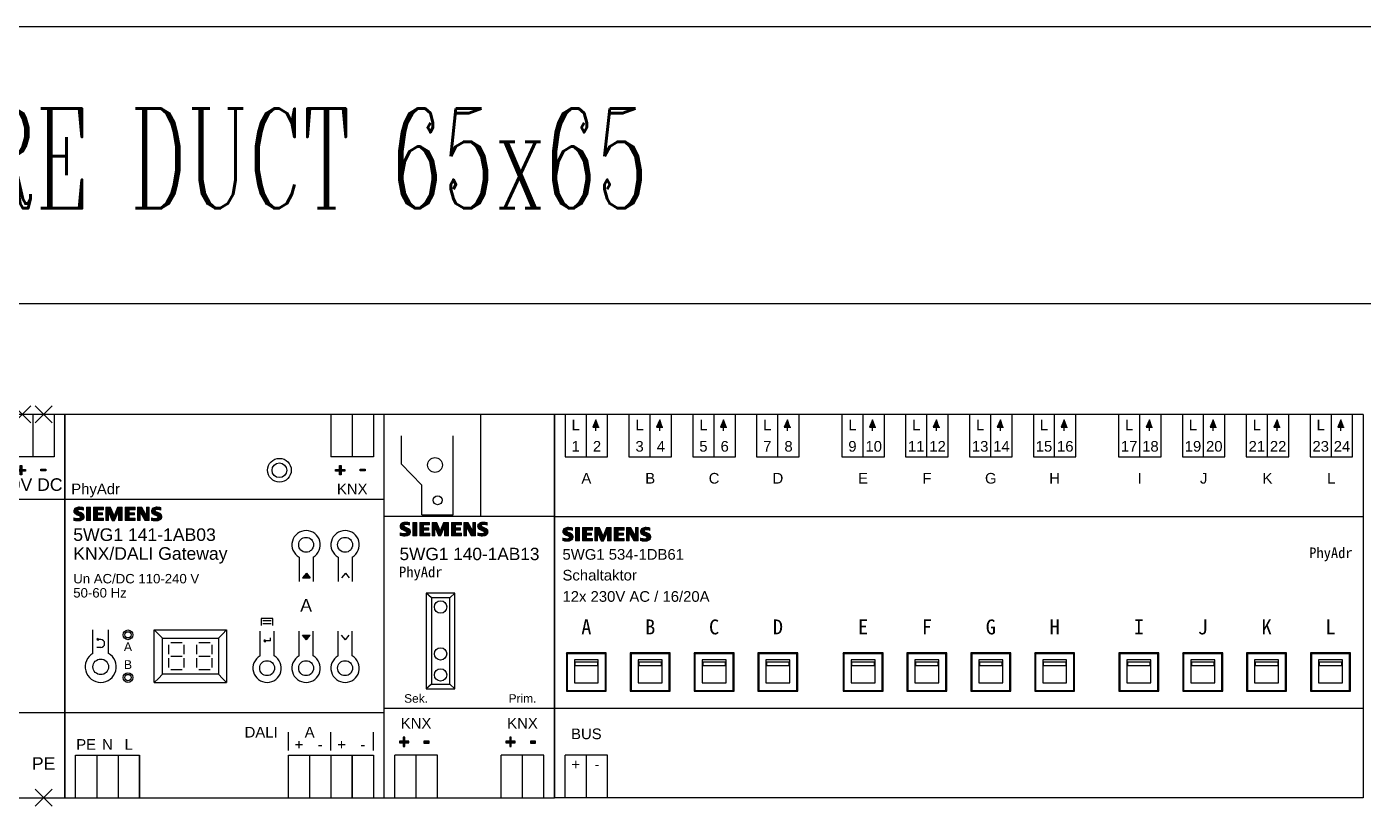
# Model space of a CAD drawing. Header units: millimetres. Extents: x 21506 to 58194, y 6783 to 13041.
# Drawn here: x 23914.8 to 24228.8, y 7728.5 to 7911.5 of the extents above; entities that cross this region are included whole.
import ezdxf
from ezdxf.enums import TextEntityAlignment as Align

# ---------------------------------------------------------------- set-up
doc = ezdxf.new("R2010")
doc.units = ezdxf.units.MM
doc.layers.add('90000_FRAME', color=7, linetype='Continuous')
doc.layers.add('TEXT', color=11, linetype='Continuous')
doc.layers.add('Rahmen', color=7, linetype='Continuous', plot=False)
doc.styles.add('ARIAL', font='arial.ttf')
doc.styles.add('ARIALB', font='arialbd.ttf')
doc.styles.add('CHINA', font='ROMANC.SHX', dxfattribs={"width": 0.8, "bigfont": 'stsl.shx'})
doc.styles.add('SANSSERIF', font='')
doc.styles.get("Standard").update_dxf_attribs({"font": ''})
doc.styles.get('SANSSERIF').set_extended_font_data('SansSerif')
doc.styles.get('Standard').set_extended_font_data('MingLiU')

# ---------------------------------------------------------------- blocks, each defined once
blk = doc.blocks.new('A$C45AF2F0C')
for points in [[(3.6, 79.08), (4.5, 79.08), (4.5, 79.96), (4.87, 79.96), (4.87, 79.08), (5.76, 79.08), (5.76, 78.7), (4.87, 78.7), (4.87, 77.82), (4.5, 77.82), (4.5, 78.7), (3.6, 78.7)], [(9.34, 78.75), (9.34, 79.16), (10.56, 79.16), (10.56, 78.75)], [(63.6, 79.08), (64.5, 79.08), (64.5, 79.96), (64.87, 79.96), (64.87, 79.08), (65.76, 79.08), (65.76, 78.7), (64.87, 78.7), (64.87, 77.82), (64.5, 77.82), (64.5, 78.7), (63.6, 78.7)], [(69.34, 78.75), (69.34, 79.16), (70.56, 79.16), (70.56, 78.75)]]:
    blk.add_hatch(color=250).paths.add_polyline_path(points)
at = {"color": 7}
for p, q in [((75, 92), (0, 92)), ((0, 92), (0, 2)), ((75, 2), (75, 92)), ((75, 72), (0, 72)), ((0, 22), (75, 22)), ((0, 2), (75, 2))]:
    blk.add_line(p, q, dxfattribs=at)
at = {"color": 0}
for p, q in [((2.5, 92), (2.5, 82)), ((2.5, 92), (2.5, 82)), ((2.5, 92), (2.5, 82)), ((62.5, 92), (62.5, 82)), ((62.5, 92), (62.5, 82)), ((62.5, 92), (62.5, 82)), ((12.5, 82), (2.5, 82)), ((72.5, 82), (62.5, 82))]:
    blk.add_line(p, q, dxfattribs=at)
at = {"linetype": 'Continuous'}
for p, q in [((7, 90), (3, 94)), ((7, 94), (3, 90)), ((12, 90), (8, 94)), ((12, 94), (8, 90)), ((67, 90), (63, 94)), ((67, 94), (63, 90)), ((72, 90), (68, 94)), ((72, 94), (68, 90)), ((57, 0), (53, 4)), ((57, 4), (53, 0)), ((62, 0), (58, 4)), ((62, 4), (58, 0)), ((72, 0), (68, 4)), ((72, 4), (68, 0))]:
    blk.add_line(p, q, dxfattribs=at)
at = {"color": 0, "linetype": 'Continuous'}
for p, q in [((7.5, 92), (7.5, 82)), ((12.5, 92), (12.5, 82)), ((67.5, 92), (67.5, 82)), ((72.5, 92), (72.5, 82))]:
    blk.add_line(p, q, dxfattribs=at)
at = {"color": 7}
for points in [[(3.6, 79.08), (4.5, 79.08), (4.5, 79.96), (4.87, 79.96), (4.87, 79.08), (5.76, 79.08), (5.76, 78.7), (4.87, 78.7), (4.87, 77.82), (4.5, 77.82), (4.5, 78.7), (3.6, 78.7), (3.6, 79.08)], [(63.6, 79.08), (64.5, 79.08), (64.5, 79.96), (64.87, 79.96), (64.87, 79.08), (65.76, 79.08), (65.76, 78.7), (64.87, 78.7), (64.87, 77.82), (64.5, 77.82), (64.5, 78.7), (63.6, 78.7), (63.6, 79.08)], [(69.34, 78.75), (69.34, 79.16), (70.56, 79.16), (70.56, 78.75), (69.34, 78.75)]]:
    blk.add_lwpolyline(points, dxfattribs=at)
blk.add_lwpolyline([(9.34, 78.75), (9.34, 79.16), (10.56, 79.16), (10.56, 78.75)], close=True, dxfattribs=at)
at = {"linetype": 'Continuous'}
for points in [[(6.66, 26.88), (6.73, 27.13), (7.85, 27.13), (7.98, 27.62), (6.38, 27.62, 0.339353), (6.26, 27.53), (6.04, 26.72, 0.287252), (6.06, 26.67), (6.1, 26.64), (6.02, 26.59, 0.197485), (6, 26.56), (5.8, 25.81, 0.493258), (5.92, 25.65), (7.46, 25.65), (7.59, 26.14), (6.46, 26.14), (6.53, 26.39), (7.65, 26.39), (7.79, 26.88)], [(10.36, 26.64), (10.43, 26.68, 0.197485), (10.46, 26.71), (10.67, 27.5, 0.493258), (10.57, 27.62), (9, 27.62), (8.87, 27.13), (9.99, 27.13), (9.93, 26.88), (8.8, 26.88), (8.67, 26.39), (9.79, 26.39), (9.73, 26.14), (8.6, 26.14), (8.47, 25.65), (10.09, 25.65, 0.339353), (10.19, 25.72), (10.41, 26.55, 0.287252), (10.4, 26.6)]]:
    blk.add_lwpolyline(points, format="xyb", close=True, dxfattribs=at)
blk.add_lwpolyline([(7.7, 25.65), (8.23, 27.62), (8.76, 27.62), (8.23, 25.65), (7.7, 25.65)], dxfattribs=at)
blk.add_arc((16.69, 20.78), 7.57, 63.7783, 115.2878)
at = {"color": 7}
for s, height, style, p in [('KNX', 2.954, 'ARIAL', (3.78, 74.04)), ('29V DC', 2.954, 'ARIAL', (60, 74.04)), ('SIEMENS', 2.954, 'ARIALB', (3, 66.72)), ('5WG1 125-1AB22', 2.954, 'ARIAL', (3, 62.29)), ('Spannungsversorgung', 2.954, 'ARIAL', (3, 57.86)), ('AC 120...230V ', 2.2155, 'ARIAL', (5, 53.65)), ('DC 220V', 2.216, 'ARIAL', (5, 50.32)), ('Imax 640mA', 2.216, 'ARIAL', (5, 47))]:
    blk.add_text(s, height=height, dxfattribs=dict(at, style=style)).set_placement(p)
at = {"style": 'SANSSERIF', "width": 1.2}
blk.add_text('KNX   ', height=1.916, dxfattribs=at).set_placement((13.24, 26.67), align=Align.MIDDLE_LEFT)
at = {"color": 7, "style": 'ARIAL'}
for s, height, p in [('N', 2.95, (55, 8.56)), ('L', 2.95, (60, 8.56)), ('PE', 2.954, (70, 8.56))]:
    blk.add_text(s, height=height, dxfattribs=at).set_placement(p, align=Align.CENTER)
blk = doc.blocks.new('Siemens-Logo')
h = blk.add_hatch(color=113)
h.dxf.hatch_style = 1
h.paths.add_polyline_path([(1.95, 1.66, 0.03624), (1.36, 1.95, -0.049474), (1.04, 2.09, -0.066567), (0.92, 2.19, -0.316832), (0.88, 2.42, -0.205242), (1.05, 2.54, -0.084425), (1.54, 2.57, -0.055427), (2.2, 2.42), (2.2, 3.04, 0.037682), (1.3, 3.15, 0.150366), (0.41, 2.94, 0.029244), (0.31, 2.87), (0.13, 2.69, 0.103665), (0, 2.42, 0.138785), (0, 1.95, 0.135749), (0.22, 1.57, 0.067252), (0.53, 1.35, 0.018513), (1, 1.13, -0.008982), (1.38, 0.96, -0.618592), (1.44, 0.57, -0.078609), (1.22, 0.5, -0.146008), (0, 0.63), (0, 0, 0.124503), (1.54, -0.09, 0.129248), (2.16, 0.24, 0.077088), (2.33, 0.47, 0.217145), (2.33, 1.24, 0.147333)])
h = blk.add_hatch(color=113)
h.dxf.hatch_style = 1
h.paths.add_polyline_path([(19.09, 2.42, -0.205242), (19.26, 2.54, -0.084425), (19.75, 2.57, -0.055427), (20.41, 2.42), (20.41, 3.04, 0.037682), (19.51, 3.15, 0.150366), (18.62, 2.94, 0.088866), (18.34, 2.7, 0.106595), (18.21, 2.42, 0.138787), (18.21, 1.95, 0.135749), (18.43, 1.57, 0.067252), (18.74, 1.35, 0.018513), (19.22, 1.13, -0.008982), (19.59, 0.96, -0.618592), (19.65, 0.57, -0.078609), (19.43, 0.5, -0.146008), (18.21, 0.63), (18.21, 0, 0.124503), (19.75, -0.09, 0.129248), (20.38, 0.24, 0.077088), (20.54, 0.47, 0.217145), (20.54, 1.24, 0.147333), (20.16, 1.66, 0.03624), (19.57, 1.95, -0.049474), (19.25, 2.09, -0.066567), (19.13, 2.19, -0.316832)])
h = blk.add_hatch(color=113)
h.dxf.hatch_style = 1
h.paths.add_polyline_path([(3.86, 3.07), (2.92, 3.07), (2.92, -0.06), (3.86, -0.06)])
h = blk.add_hatch(color=113)
h.dxf.hatch_style = 1
h.paths.add_polyline_path([(4.58, -0.06), (6.93, -0.06), (6.93, 0.53), (5.49, 0.53), (5.49, 1.27), (6.71, 1.27), (6.71, 1.79), (5.49, 1.79), (5.49, 2.49), (6.9, 2.49), (6.9, 3.07), (4.58, 3.07)])
h = blk.add_hatch(color=113)
h.dxf.hatch_style = 1
h.paths.add_polyline_path([(8.09, 1.95), (8.97, -0.09), (9.54, -0.09), (10.42, 1.98), (10.42, -0.06), (11.33, -0.06), (11.33, 3.07), (10.2, 3.07), (9.41, 1.16), (8.6, 3.07), (7.47, 3.07), (7.47, -0.06), (8.09, -0.06)])
h = blk.add_hatch(color=113)
h.dxf.hatch_style = 1
h.paths.add_polyline_path([(12.96, 2.49), (14.37, 2.49), (14.37, 3.07), (12.05, 3.07), (12.05, -0.06), (14.4, -0.06), (14.4, 0.53), (12.96, 0.53), (12.96, 1.27), (14.18, 1.27), (14.18, 1.79), (12.96, 1.79)])
h = blk.add_hatch(color=113)
h.dxf.hatch_style = 1
h.paths.add_polyline_path([(15.54, 1.95), (16.67, -0.06), (17.68, -0.06), (17.68, 3.07), (17.05, 3.07), (17.05, 1.13), (15.94, 3.07), (14.92, 3.07), (14.92, -0.06), (15.54, -0.06)])
at = {"layer": '90000_FRAME', "color": 113, "linetype": 'Continuous', "lineweight": 13}
for p, q in [((0, 0), (0, 0.63)), ((0.13, 2.69), (0.31, 2.87)), ((2.2, 2.42), (2.2, 3.04)), ((2.92, 3.07), (2.92, -0.06)), ((2.92, 3.07), (3.86, 3.07)), ((3.86, 3.07), (3.86, -0.06)), ((4.58, 3.07), (4.58, -0.06)), ((6.9, 3.07), (4.58, 3.07)), ((6.9, 2.49), (5.49, 2.49)), ((5.49, 2.49), (5.49, 1.79)), ((6.71, 1.79), (5.49, 1.79)), ((6.71, 1.27), (5.49, 1.27)), ((5.49, 1.27), (5.49, 0.53)), ((6.93, 0.53), (5.49, 0.53)), ((6.71, 1.79), (6.71, 1.27)), ((6.9, 3.07), (6.9, 2.49)), ((6.93, 0.53), (6.93, -0.06)), ((7.47, -0.06), (7.47, 3.07)), ((8.6, 3.07), (7.47, 3.07)), ((8.97, -0.09), (8.09, 1.95)), ((8.09, -0.06), (8.09, 1.95)), ((8.6, 3.07), (9.41, 1.16)), ((10.2, 3.07), (9.41, 1.16)), ((10.42, 1.98), (9.54, -0.09)), ((11.33, 3.07), (10.2, 3.07)), ((10.42, 1.98), (10.42, -0.06)), ((11.33, 3.07), (11.33, -0.06)), ((12.05, 3.07), (12.05, -0.06)), ((14.37, 3.07), (12.05, 3.07)), ((14.37, 2.49), (12.96, 2.49)), ((12.96, 2.49), (12.96, 1.79)), ((14.18, 1.79), (12.96, 1.79)), ((14.18, 1.27), (12.96, 1.27)), ((12.96, 1.27), (12.96, 0.53)), ((14.4, 0.53), (12.96, 0.53)), ((14.18, 1.79), (14.18, 1.27)), ((14.37, 3.07), (14.37, 2.49)), ((14.4, 0.53), (14.4, -0.06)), ((14.92, -0.06), (14.92, 3.07)), ((15.94, 3.07), (14.92, 3.07)), ((16.67, -0.06), (15.54, 1.95)), ((15.54, -0.06), (15.54, 1.95)), ((15.94, 3.07), (17.05, 1.13)), ((17.68, 3.07), (17.05, 3.07)), ((17.05, 3.07), (17.05, 1.13)), ((17.68, 3.07), (17.68, -0.06)), ((18.21, 0), (18.21, 0.63)), ((20.41, 2.42), (20.41, 3.04)), ((2.92, -0.06), (3.86, -0.06)), ((4.58, -0.06), (6.93, -0.06)), ((7.47, -0.06), (8.09, -0.06)), ((8.97, -0.09), (9.54, -0.09)), ((11.33, -0.06), (10.42, -0.06)), ((12.05, -0.06), (14.4, -0.06)), ((14.92, -0.06), (15.54, -0.06)), ((17.68, -0.06), (16.67, -0.06))]:
    blk.add_line(p, q, dxfattribs=at)
for centre, radius, start, end in [((1.2, 1.59), 1.56, 86.2218, 120.4273), ((1.02, -2.83), 5.98, 78.6827, 87.3148), ((19.41, 1.59), 1.56, 86.2218, 120.4273), ((19.23, -2.83), 5.98, 78.6827, 87.3148), ((0.83, 2.18), 0.864, 164.1975, 195.8025), ((0.72, 2.25), 0.739, 142.8139, 167.1523), ((0.79, 2.15), 0.817, 194.7952, 225.7177), ((0.82, 2.61), 2.15, 247.53, 280.758), ((0.94, 3), 3.14, 252.5939, 280.9817), ((0.95, 2.05), 1.04, 121.2141, 141.5255), ((1.19, 2.62), 1.43, 227.3119, 242.704), ((3.73, 7.59), 7.02, 242.862, 247.1042), ((1.06, 2.33), 0.2, 154.44, 221.8202), ((1.11, 2.28), 0.271, 102.8288, 149.226), ((1.33, 2.58), 0.572, 222.776, 239.0362), ((-3.39, -9.43), 11.44, 65.3415, 67.3998), ((1.92, 3.64), 1.78, 240.0482, 251.378), ((1.39, 1.13), 1.45, 84.04, 103.3428), ((1.13, 1.23), 0.734, 277.71, 295.6885), ((-0.33, -2.25), 4.53, 59.902, 68.2036), ((1.31, 0.75), 0.225, 305.5032, 72.4653), ((1.16, -0.47), 3.06, 70.2626, 82.9524), ((1.24, 1.27), 1.39, 282.4058, 311.8644), ((1.44, 0.81), 0.993, 25.9563, 59.4835), ((1.49, 0.89), 0.946, 315.8905, 333.5229), ((1.49, 0.86), 0.928, 335.3868, 24.3915), ((19.04, 2.18), 0.864, 164.1975, 195.8025), ((18.93, 2.25), 0.739, 142.8139, 167.1523), ((19, 2.15), 0.817, 194.7952, 225.7177), ((19.03, 2.61), 2.15, 247.53, 280.758), ((19.15, 3), 3.14, 252.5939, 280.9817), ((19.16, 2.05), 1.04, 121.2141, 141.5255), ((19.4, 2.62), 1.43, 227.3119, 242.704), ((21.94, 7.59), 7.02, 242.862, 247.1042), ((19.27, 2.33), 0.2, 154.44, 221.8202), ((19.32, 2.28), 0.271, 102.8288, 149.226), ((19.54, 2.58), 0.572, 222.776, 239.0362), ((14.82, -9.43), 11.44, 65.3415, 67.3998), ((20.14, 3.64), 1.78, 240.0482, 251.378), ((19.6, 1.13), 1.45, 84.04, 103.3428), ((19.34, 1.23), 0.734, 277.71, 295.6885), ((17.89, -2.25), 4.53, 59.902, 68.2036), ((19.52, 0.75), 0.225, 305.5032, 72.4653), ((19.37, -0.47), 3.06, 70.2626, 82.9524), ((19.45, 1.27), 1.39, 282.4058, 311.8644), ((19.65, 0.81), 0.993, 25.9563, 59.4835), ((19.7, 0.89), 0.946, 315.8905, 333.5229), ((19.7, 0.86), 0.928, 335.3868, 24.3915)]:
    blk.add_arc(centre, radius, start, end, dxfattribs=at)
blk = doc.blocks.new('A$C631E128A')
for points in [[(63.6, 77.08), (64.5, 77.08), (64.5, 77.96), (64.87, 77.96), (64.87, 77.08), (65.76, 77.08), (65.76, 76.7), (64.87, 76.7), (64.87, 75.82), (64.5, 75.82), (64.5, 76.7), (63.6, 76.7)], [(69.34, 76.75), (69.34, 77.16), (70.56, 77.16), (70.56, 76.75)]]:
    blk.add_hatch(color=250).paths.add_polyline_path(points)
h = blk.add_hatch(color=256)
h.dxf.hatch_style = 1
h.paths.add_polyline_path([(55.84, 51.63), (57.62, 51.63), (56.73, 52.73)])
h = blk.add_hatch(color=256)
h.dxf.hatch_style = 1
h.paths.add_polyline_path([(55.84, 38.17), (57.62, 38.17), (56.73, 37.07)])
h = blk.add_hatch(color=256)
h.dxf.hatch_style = 1
h.paths.add_polyline_path([(7.49, 37.13), (7.8, 36.88), (7.8, 37.13), (7.8, 37.38)])
h = blk.add_hatch(color=256)
h.dxf.hatch_style = 1
h.paths.add_polyline_path([(46.73, 36.82), (47.04, 36.56), (47.04, 36.82), (47.04, 37.07)])
at = {"color": 7}
for p, q in [((75, 90), (0, 90)), ((0, 90), (0, 0)), ((75, 0.02), (75, 90.02)), ((75, 70), (0, 70)), ((0, 20), (75, 20)), ((0, 0), (75, 0))]:
    blk.add_line(p, q, dxfattribs=at)
at = {"color": 0}
for p, q in [((62.5, 90.02), (62.5, 80.02)), ((72.5, 80), (62.5, 80))]:
    blk.add_line(p, q, dxfattribs=at)
at = {"color": 0, "linetype": 'Continuous'}
for p, q in [((67.5, 90.02), (67.5, 80.02)), ((72.5, 90.02), (72.5, 80.02))]:
    blk.add_line(p, q, dxfattribs=at)
for p, q in [((55, 56.49), (55, 50.74)), ((58.34, 56.49), (58.34, 50.74)), ((64.16, 56.49), (64.16, 50.74)), ((67.5, 56.49), (67.5, 50.74)), ((56.73, 52.73), (55.84, 51.63)), ((55.84, 51.63), (57.62, 51.63)), ((56.73, 52.73), (57.62, 51.63)), ((65.89, 52.73), (65, 51.63)), ((65.89, 52.73), (66.78, 51.63)), ((48.84, 42.04), (46.11, 42.04)), ((46.11, 42.04), (46.11, 40.41)), ((46.5, 41.57), (48.45, 41.57)), ((46.5, 40.93), (48.45, 40.93)), ((48.84, 40.41), (48.84, 42.04)), ((6.6, 33.9), (6.6, 39.38)), ((10.25, 33.9), (10.25, 39.38)), ((21, 27.08), (21, 39.38)), ((21, 39.38), (38, 39.38)), ((21, 39.38), (21.96, 38.43)), ((21.96, 38.43), (22.91, 37.47)), ((36.09, 37.47), (37.05, 38.43)), ((38, 39.38), (37.05, 38.43)), ((38, 39.38), (38, 27.08)), ((45.84, 33.32), (45.84, 39.07)), ((49.18, 33.32), (49.18, 39.07)), ((55, 33.32), (55, 39.07)), ((56.73, 37.07), (55.84, 38.17)), ((55.84, 38.17), (57.62, 38.17)), ((56.73, 37.07), (57.62, 38.17)), ((58.34, 33.32), (58.34, 39.07)), ((64.16, 33.32), (64.16, 39.07)), ((65.89, 37.07), (65, 38.17)), ((65.89, 37.07), (66.78, 38.17)), ((67.5, 33.32), (67.5, 39.07)), ((7.8, 37.38), (7.49, 37.13)), ((7.8, 36.88), (7.49, 37.13)), ((8.43, 35.3), (7.49, 35.3)), ((7.8, 37.13), (7.8, 37.38)), ((8.43, 37.13), (7.8, 37.13)), ((7.8, 37.13), (7.8, 36.88)), ((24.41, 33.68), (24.41, 35.92)), ((26.21, 36.37), (24.86, 36.37)), ((27.55, 36.37), (26.21, 36.37)), ((28, 33.68), (28, 35.92)), ((31.01, 33.68), (31.01, 35.92)), ((32.8, 36.37), (31.45, 36.37)), ((34.14, 36.37), (32.8, 36.37)), ((34.59, 33.68), (34.59, 35.92)), ((47.04, 37.07), (46.73, 36.82)), ((47.04, 36.56), (46.73, 36.82)), ((47.04, 36.82), (47.04, 37.07)), ((48.32, 36.82), (47.04, 36.82)), ((47.04, 36.82), (47.04, 36.56)), ((48.32, 36.82), (48.32, 37.5)), ((24.41, 30.54), (24.41, 32.78)), ((24.86, 33.23), (26.21, 33.23)), ((26.21, 33.23), (27.55, 33.23)), ((28, 30.54), (28, 32.78)), ((31.01, 30.54), (31.01, 32.78)), ((31.45, 33.23), (32.8, 33.23)), ((32.8, 33.23), (34.14, 33.23)), ((34.59, 30.54), (34.59, 32.78)), ((21.96, 28.03), (22.91, 28.99)), ((24.86, 30.09), (26.21, 30.09)), ((26.21, 30.09), (27.55, 30.09)), ((31.45, 30.09), (32.8, 30.09)), ((32.8, 30.09), (34.14, 30.09)), ((36.09, 28.99), (37.05, 28.03)), ((21, 27.08), (21.96, 28.03)), ((21, 27.08), (38, 27.08)), ((38, 27.08), (37.05, 28.03)), ((52.5, 11.09), (52.5, 15.39)), ((62.5, 11.09), (62.5, 15.39)), ((72.5, 11.09), (72.5, 15.39)), ((2.5, 0), (2.5, 10)), ((2.5, 10), (17.5, 10)), ((7.5, 10), (7.5, 0)), ((12.5, 10), (12.5, 0)), ((17.5, 10), (17.5, 0)), ((17.5, 0), (17.5, 10)), ((17.5, 10), (17.5, 0)), ((52.5, 0), (52.5, 10)), ((52.5, 10), (67.5, 10)), ((57.5, 10), (57.5, 0)), ((62.5, 10), (62.5, 0)), ((67.5, 10), (67.5, 0)), ((67.5, 0), (67.5, 10)), ((67.5, 10), (67.5, 0)), ((67.5, 10), (72.5, 10)), ((72.5, 10), (72.5, 0))]:
    blk.add_line(p, q)
at = {"color": 7}
blk.add_lwpolyline([(63.6, 77.08), (64.5, 77.08), (64.5, 77.96), (64.87, 77.96), (64.87, 77.08), (65.76, 77.08), (65.76, 76.7), (64.87, 76.7), (64.87, 75.82), (64.5, 75.82), (64.5, 76.7), (63.6, 76.7), (63.6, 77.08)], dxfattribs=at)
blk.add_lwpolyline([(69.34, 76.75), (69.34, 77.16), (70.56, 77.16), (70.56, 76.75)], close=True, dxfattribs=at)
blk.add_lwpolyline([(22.91, 37.47), (36.09, 37.47), (36.09, 28.99), (22.91, 28.99)], close=True)
at = {"color": 7, "linetype": 'Continuous'}
for radius in [2.78, 1.73]:
    blk.add_circle((50.4, 76.89), radius, dxfattribs=at)
for centre, radius in [((56.67, 59.38), 1.75), ((65.83, 59.38), 1.75), ((14.82, 38.24), 1.14), ((14.82, 38.24), 0.738), ((8.43, 30.73), 1.83), ((47.51, 30.42), 1.75), ((56.67, 30.42), 1.75), ((65.83, 30.42), 1.75), ((14.82, 28.22), 1.14), ((14.82, 28.22), 0.738)]:
    blk.add_circle(centre, radius)
for centre, radius, start, end in [((56.67, 59.38), 3.34, 300, 240), ((65.83, 59.38), 3.34, 300, 240), ((8.43, 36.21), 0.913, 270, 90), ((8.43, 30.73), 3.65, 120, 60), ((47.51, 30.42), 3.34, 120, 60), ((56.67, 30.42), 3.34, 120, 60), ((65.83, 30.42), 3.34, 120, 60)]:
    blk.add_arc(centre, radius, start, end)
blk.add_blockref('Siemens-Logo', (2.14, 65.11))
at = {"color": 7, "style": 'ARIAL'}
for s, p in [('KNX', (67.5, 72.5)), ('DALI', (46.1, 15.39)), ('A', (57.5, 15.39)), ('PE', (5, 12.5)), ('N', (10, 12.5)), ('L', (15, 12.5)), ('+', (55, 12.5)), ('+', (65, 12.5)), ('-', (60, 12.5)), ('-', (70, 12.5))]:
    blk.add_text(s, height=2.5, dxfattribs=at).set_placement(p, align=Align.MIDDLE_CENTER)
for s, height, p in [('5WG1 141-1AB03', 2.954, (1.97, 60.29)), ('KNX/DALI Gateway', 2.954, (1.97, 55.86)), ('Un AC/DC 110-240 V ', 2.2155, (1.97, 50.32)), ('50-60 Hz', 2.216, (1.97, 47))]:
    blk.add_text(s, height=height, dxfattribs=at).set_placement(p)
for s, height, p in [('A', 2.95, (56.67, 43.72)), ('A', 2.07, (14.82, 34.42)), ('B', 2.07, (14.82, 30.22))]:
    blk.add_text(s, height=height, dxfattribs=at).set_placement(p, align=Align.CENTER)
at = {"style": 'ARIAL'}
blk.add_attdef('PHYADR', text='', height=2.5, dxfattribs=at).set_placement((1.5, 72.5), align=Align.MIDDLE_LEFT)
blk = doc.blocks.new('A$C43C832BF')
h = blk.add_hatch(color=256)
h.dxf.hatch_style = 1
h.paths.add_polyline_path([(9.75, 88.75), (9, 87), (10.5, 87)])
h = blk.add_hatch(color=256)
h.dxf.hatch_style = 1
h.paths.add_polyline_path([(24.75, 88.75), (24, 87), (25.5, 87)])
h = blk.add_hatch(color=256)
h.dxf.hatch_style = 1
h.paths.add_polyline_path([(39.75, 88.75), (39, 87), (40.5, 87)])
h = blk.add_hatch(color=256)
h.dxf.hatch_style = 1
h.paths.add_polyline_path([(54.75, 88.75), (54, 87), (55.5, 87)])
h = blk.add_hatch(color=256)
h.dxf.hatch_style = 1
h.paths.add_polyline_path([(74.75, 88.75), (74, 87), (75.5, 87)])
h = blk.add_hatch(color=256)
h.dxf.hatch_style = 1
h.paths.add_polyline_path([(89.75, 88.75), (89, 87), (90.5, 87)])
h = blk.add_hatch(color=256)
h.dxf.hatch_style = 1
h.paths.add_polyline_path([(104.75, 88.75), (104, 87), (105.5, 87)])
h = blk.add_hatch(color=256)
h.dxf.hatch_style = 1
h.paths.add_polyline_path([(119.75, 88.75), (119, 87), (120.5, 87)])
h = blk.add_hatch(color=256)
h.dxf.hatch_style = 1
h.paths.add_polyline_path([(139.75, 88.75), (139, 87), (140.5, 87)])
h = blk.add_hatch(color=256)
h.dxf.hatch_style = 1
h.paths.add_polyline_path([(154.75, 88.75), (154, 87), (155.5, 87)])
h = blk.add_hatch(color=256)
h.dxf.hatch_style = 1
h.paths.add_polyline_path([(169.75, 88.75), (169, 87), (170.5, 87)])
h = blk.add_hatch(color=256)
h.dxf.hatch_style = 1
h.paths.add_polyline_path([(184.75, 88.75), (184, 87), (185.5, 87)])
for p, q in [((190, 90), (0, 90)), ((0, 0), (0, 90)), ((2.5, 90), (2.5, 80)), ((7.5, 80), (7.5, 90)), ((9.75, 88.75), (9, 87)), ((10.25, 87.25), (9.75, 88.75)), ((12.5, 80), (12.5, 90)), ((17.5, 90), (17.5, 80)), ((22.5, 80), (22.5, 90)), ((24.75, 88.75), (24, 87)), ((25.25, 87.25), (24.75, 88.75)), ((27.5, 80), (27.5, 90)), ((32.5, 90), (32.5, 80)), ((37.5, 80), (37.5, 90)), ((39.75, 88.75), (39, 87)), ((40.25, 87.25), (39.75, 88.75)), ((42.5, 80), (42.5, 90)), ((47.5, 90), (47.5, 80)), ((52.5, 80), (52.5, 90)), ((54.75, 88.75), (54, 87)), ((55.25, 87.25), (54.75, 88.75)), ((57.5, 80), (57.5, 90)), ((67.5, 90), (67.5, 80)), ((72.5, 80), (72.5, 90)), ((74.75, 88.75), (74, 87)), ((75.25, 87.25), (74.75, 88.75)), ((77.5, 80), (77.5, 90)), ((82.5, 90), (82.5, 80)), ((87.5, 80), (87.5, 90)), ((89.75, 88.75), (89, 87)), ((90.25, 87.25), (89.75, 88.75)), ((92.5, 80), (92.5, 90)), ((97.5, 90), (97.5, 80)), ((102.5, 80), (102.5, 90)), ((104.75, 88.75), (104, 87)), ((105.25, 87.25), (104.75, 88.75)), ((107.5, 80), (107.5, 90)), ((112.5, 90), (112.5, 80)), ((117.5, 80), (117.5, 90)), ((119.75, 88.75), (119, 87)), ((120.25, 87.25), (119.75, 88.75)), ((122.5, 80), (122.5, 90)), ((132.5, 90), (132.5, 80)), ((137.5, 80), (137.5, 90)), ((139.75, 88.75), (139, 87)), ((140.25, 87.25), (139.75, 88.75)), ((142.5, 80), (142.5, 90)), ((147.5, 90), (147.5, 80)), ((152.5, 80), (152.5, 90)), ((154.75, 88.75), (154, 87)), ((155.25, 87.25), (154.75, 88.75)), ((157.5, 80), (157.5, 90)), ((162.5, 90), (162.5, 80)), ((167.5, 80), (167.5, 90)), ((169.75, 88.75), (169, 87)), ((170.25, 87.25), (169.75, 88.75)), ((172.5, 80), (172.5, 90)), ((177.5, 90), (177.5, 80)), ((182.5, 80), (182.5, 90)), ((184.75, 88.75), (184, 87)), ((185.25, 87.25), (184.75, 88.75)), ((187.5, 80), (187.5, 90)), ((190, 90), (190, 0)), ((9, 87), (10.5, 87)), ((9.75, 86.13), (9.75, 87.25)), ((24, 87), (25.5, 87)), ((24.75, 86.13), (24.75, 87.25)), ((39, 87), (40.5, 87)), ((39.75, 86.13), (39.75, 87.25)), ((54, 87), (55.5, 87)), ((54.75, 86.13), (54.75, 87.25)), ((74, 87), (75.5, 87)), ((74.75, 86.13), (74.75, 87.25)), ((89, 87), (90.5, 87)), ((89.75, 86.13), (89.75, 87.25)), ((104, 87), (105.5, 87)), ((104.75, 86.13), (104.75, 87.25)), ((119, 87), (120.5, 87)), ((119.75, 86.13), (119.75, 87.25)), ((139, 87), (140.5, 87)), ((139.75, 86.13), (139.75, 87.25)), ((154, 87), (155.5, 87)), ((154.75, 86.13), (154.75, 87.25)), ((169, 87), (170.5, 87)), ((169.75, 86.13), (169.75, 87.25)), ((184, 87), (185.5, 87)), ((184.75, 86.13), (184.75, 87.25)), ((2.5, 80), (12.5, 80)), ((17.5, 80), (27.5, 80)), ((32.5, 80), (42.5, 80)), ((47.5, 80), (57.5, 80)), ((67.5, 80), (77.5, 80)), ((82.5, 80), (92.5, 80)), ((97.5, 80), (107.5, 80)), ((112.5, 80), (122.5, 80)), ((132.5, 80), (142.5, 80)), ((147.5, 80), (157.5, 80)), ((162.5, 80), (172.5, 80)), ((177.5, 80), (187.5, 80)), ((0, 66), (190, 66)), ((12.19, 34), (2.81, 34)), ((2.81, 34), (2.81, 25)), ((3.02, 33.8), (2.81, 34)), ((11.98, 33.8), (3.02, 33.8)), ((3.02, 33.8), (3.02, 25.2)), ((10.31, 32.4), (4.69, 32.4)), ((4.69, 32.4), (4.69, 27)), ((4.9, 31.9), (10.1, 31.9)), ((4.9, 31), (4.9, 31.9)), ((10.1, 31.9), (10.1, 31)), ((10.31, 27), (10.31, 32.4)), ((11.98, 33.8), (12.19, 34)), ((11.98, 25.2), (11.98, 33.8)), ((12.19, 25), (12.19, 34)), ((27.19, 34), (17.81, 34)), ((17.81, 34), (17.81, 25)), ((18.02, 33.8), (17.81, 34)), ((26.98, 33.8), (18.02, 33.8)), ((18.02, 33.8), (18.02, 25.2)), ((25.31, 32.4), (19.69, 32.4)), ((19.69, 32.4), (19.69, 27)), ((19.9, 31.9), (25.1, 31.9)), ((19.9, 31), (19.9, 31.9)), ((25.1, 31.9), (25.1, 31)), ((25.31, 27), (25.31, 32.4)), ((26.98, 33.8), (27.19, 34)), ((26.98, 25.2), (26.98, 33.8)), ((27.19, 25), (27.19, 34)), ((42.19, 34), (32.81, 34)), ((32.81, 34), (32.81, 25)), ((33.02, 33.8), (32.81, 34)), ((41.98, 33.8), (33.02, 33.8)), ((33.02, 33.8), (33.02, 25.2)), ((40.31, 32.4), (34.69, 32.4)), ((34.69, 32.4), (34.69, 27)), ((34.9, 31.9), (40.1, 31.9)), ((34.9, 31), (34.9, 31.9)), ((40.1, 31.9), (40.1, 31)), ((40.31, 27), (40.31, 32.4)), ((41.98, 33.8), (42.19, 34)), ((41.98, 25.2), (41.98, 33.8)), ((42.19, 25), (42.19, 34)), ((57.19, 34), (47.81, 34)), ((47.81, 34), (47.81, 25)), ((48.02, 33.8), (47.81, 34)), ((56.98, 33.8), (48.02, 33.8)), ((48.02, 33.8), (48.02, 25.2)), ((55.31, 32.4), (49.69, 32.4)), ((49.69, 32.4), (49.69, 27)), ((49.9, 31.9), (55.1, 31.9)), ((49.9, 31), (49.9, 31.9)), ((55.1, 31.9), (55.1, 31)), ((55.31, 27), (55.31, 32.4)), ((56.98, 33.8), (57.19, 34)), ((56.98, 25.2), (56.98, 33.8)), ((57.19, 25), (57.19, 34)), ((77.19, 34), (67.81, 34)), ((67.81, 34), (67.81, 25)), ((68.02, 33.8), (67.81, 34)), ((76.98, 33.8), (68.02, 33.8)), ((68.02, 33.8), (68.02, 25.2)), ((75.31, 32.4), (69.69, 32.4)), ((69.69, 32.4), (69.69, 27)), ((69.9, 31.9), (75.1, 31.9)), ((69.9, 31), (69.9, 31.9)), ((75.1, 31.9), (75.1, 31)), ((75.31, 27), (75.31, 32.4)), ((76.98, 33.8), (77.19, 34)), ((76.98, 25.2), (76.98, 33.8)), ((77.19, 25), (77.19, 34)), ((92.19, 34), (82.81, 34)), ((82.81, 34), (82.81, 25)), ((83.02, 33.8), (82.81, 34)), ((91.98, 33.8), (83.02, 33.8)), ((83.02, 33.8), (83.02, 25.2)), ((90.31, 32.4), (84.69, 32.4)), ((84.69, 32.4), (84.69, 27)), ((84.9, 31.9), (90.1, 31.9)), ((84.9, 31), (84.9, 31.9)), ((90.1, 31.9), (90.1, 31)), ((90.31, 27), (90.31, 32.4)), ((91.98, 33.8), (92.19, 34)), ((91.98, 25.2), (91.98, 33.8)), ((92.19, 25), (92.19, 34)), ((107.19, 34), (97.81, 34)), ((97.81, 34), (97.81, 25)), ((98.02, 33.8), (97.81, 34)), ((106.98, 33.8), (98.02, 33.8)), ((98.02, 33.8), (98.02, 25.2)), ((105.31, 32.4), (99.69, 32.4)), ((99.69, 32.4), (99.69, 27)), ((99.9, 31.9), (105.1, 31.9)), ((99.9, 31), (99.9, 31.9)), ((105.1, 31.9), (105.1, 31)), ((105.31, 27), (105.31, 32.4)), ((106.98, 33.8), (107.19, 34)), ((106.98, 25.2), (106.98, 33.8)), ((107.19, 25), (107.19, 34)), ((122.19, 34), (112.81, 34)), ((112.81, 34), (112.81, 25)), ((113.02, 33.8), (112.81, 34)), ((121.98, 33.8), (113.02, 33.8)), ((113.02, 33.8), (113.02, 25.2)), ((120.31, 32.4), (114.69, 32.4)), ((114.69, 32.4), (114.69, 27)), ((114.9, 31.9), (120.1, 31.9)), ((114.9, 31), (114.9, 31.9)), ((120.1, 31.9), (120.1, 31)), ((120.31, 27), (120.31, 32.4)), ((121.98, 33.8), (122.19, 34)), ((121.98, 25.2), (121.98, 33.8)), ((122.19, 25), (122.19, 34)), ((141.98, 34), (132.6, 34)), ((132.6, 34), (132.6, 25)), ((132.81, 33.8), (132.6, 34)), ((141.77, 33.8), (132.81, 33.8)), ((132.81, 33.8), (132.81, 25.2)), ((140.1, 32.4), (134.48, 32.4)), ((134.48, 32.4), (134.48, 27)), ((134.69, 31.9), (139.9, 31.9)), ((134.69, 31), (134.69, 31.9)), ((139.9, 31.9), (139.9, 31)), ((140.1, 27), (140.1, 32.4)), ((141.77, 33.8), (141.98, 34)), ((141.77, 25.2), (141.77, 33.8)), ((141.98, 25), (141.98, 34)), ((156.98, 34), (147.6, 34)), ((147.6, 34), (147.6, 25)), ((147.81, 33.8), (147.6, 34)), ((156.77, 33.8), (147.81, 33.8)), ((147.81, 33.8), (147.81, 25.2)), ((155.1, 32.4), (149.48, 32.4)), ((149.48, 32.4), (149.48, 27)), ((149.69, 31.9), (154.9, 31.9)), ((149.69, 31), (149.69, 31.9)), ((154.9, 31.9), (154.9, 31)), ((155.1, 27), (155.1, 32.4)), ((156.77, 33.8), (156.98, 34)), ((156.77, 25.2), (156.77, 33.8)), ((156.98, 25), (156.98, 34)), ((171.98, 34), (162.6, 34)), ((162.6, 34), (162.6, 25)), ((162.81, 33.8), (162.6, 34)), ((171.77, 33.8), (162.81, 33.8)), ((162.81, 33.8), (162.81, 25.2)), ((170.1, 32.4), (164.48, 32.4)), ((164.48, 32.4), (164.48, 27)), ((164.69, 31.9), (169.9, 31.9)), ((164.69, 31), (164.69, 31.9)), ((169.9, 31.9), (169.9, 31)), ((170.1, 27), (170.1, 32.4)), ((171.77, 33.8), (171.98, 34)), ((171.77, 25.2), (171.77, 33.8)), ((171.98, 25), (171.98, 34)), ((186.98, 34), (177.6, 34)), ((177.6, 34), (177.6, 25)), ((177.81, 33.8), (177.6, 34)), ((186.77, 33.8), (177.81, 33.8)), ((177.81, 33.8), (177.81, 25.2)), ((185.1, 32.4), (179.48, 32.4)), ((179.48, 32.4), (179.48, 27)), ((179.69, 31.9), (184.9, 31.9)), ((179.69, 31), (179.69, 31.9)), ((184.9, 31.9), (184.9, 31)), ((185.1, 27), (185.1, 32.4)), ((186.77, 33.8), (186.98, 34)), ((186.77, 25.2), (186.77, 33.8)), ((186.98, 25), (186.98, 34)), ((10.1, 31), (4.9, 31)), ((25.1, 31), (19.9, 31)), ((40.1, 31), (34.9, 31)), ((55.1, 31), (49.9, 31)), ((75.1, 31), (69.9, 31)), ((90.1, 31), (84.9, 31)), ((105.1, 31), (99.9, 31)), ((120.1, 31), (114.9, 31)), ((139.9, 31), (134.69, 31)), ((154.9, 31), (149.69, 31)), ((169.9, 31), (164.69, 31)), ((184.9, 31), (179.69, 31)), ((2.81, 25), (3.02, 25.2)), ((3.02, 25.2), (11.98, 25.2)), ((4.69, 27), (10.31, 27)), ((11.98, 25.2), (12.19, 25)), ((17.81, 25), (18.02, 25.2)), ((18.02, 25.2), (26.98, 25.2)), ((19.69, 27), (25.31, 27)), ((26.98, 25.2), (27.19, 25)), ((32.81, 25), (33.02, 25.2)), ((33.02, 25.2), (41.98, 25.2)), ((34.69, 27), (40.31, 27)), ((41.98, 25.2), (42.19, 25)), ((47.81, 25), (48.02, 25.2)), ((48.02, 25.2), (56.98, 25.2)), ((49.69, 27), (55.31, 27)), ((56.98, 25.2), (57.19, 25)), ((67.81, 25), (68.02, 25.2)), ((68.02, 25.2), (76.98, 25.2)), ((69.69, 27), (75.31, 27)), ((76.98, 25.2), (77.19, 25)), ((82.81, 25), (83.02, 25.2)), ((83.02, 25.2), (91.98, 25.2)), ((84.69, 27), (90.31, 27)), ((91.98, 25.2), (92.19, 25)), ((97.81, 25), (98.02, 25.2)), ((98.02, 25.2), (106.98, 25.2)), ((99.69, 27), (105.31, 27)), ((106.98, 25.2), (107.19, 25)), ((112.81, 25), (113.02, 25.2)), ((113.02, 25.2), (121.98, 25.2)), ((114.69, 27), (120.31, 27)), ((121.98, 25.2), (122.19, 25)), ((132.6, 25), (132.81, 25.2)), ((132.81, 25.2), (141.77, 25.2)), ((134.48, 27), (140.1, 27)), ((141.77, 25.2), (141.98, 25)), ((147.6, 25), (147.81, 25.2)), ((147.81, 25.2), (156.77, 25.2)), ((149.48, 27), (155.1, 27)), ((156.77, 25.2), (156.98, 25)), ((162.6, 25), (162.81, 25.2)), ((162.81, 25.2), (171.77, 25.2)), ((164.48, 27), (170.1, 27)), ((171.77, 25.2), (171.98, 25)), ((177.6, 25), (177.81, 25.2)), ((177.81, 25.2), (186.77, 25.2)), ((179.48, 27), (185.1, 27)), ((186.77, 25.2), (186.98, 25)), ((2.81, 25), (12.19, 25)), ((17.81, 25), (27.19, 25)), ((32.81, 25), (42.19, 25)), ((47.81, 25), (57.19, 25)), ((67.81, 25), (77.19, 25)), ((82.81, 25), (92.19, 25)), ((97.81, 25), (107.19, 25)), ((112.81, 25), (122.19, 25)), ((132.6, 25), (141.98, 25)), ((147.6, 25), (156.98, 25)), ((162.6, 25), (171.98, 25)), ((177.6, 25), (186.98, 25)), ((0, 21), (190, 21)), ((190, 0), (0, 0))]:
    blk.add_line(p, q)
at = {"color": 0}
for p in [(12.5, 10), (2.5, 0)]:
    blk.add_line(p, (2.5, 10), dxfattribs=at)
at = {"color": 0, "linetype": 'Continuous'}
for p, q in [((7.5, 0), (7.5, 10)), ((12.5, 0), (12.5, 10))]:
    blk.add_line(p, q, dxfattribs=at)
blk.add_blockref('Siemens-Logo', (2.01, 60.35))
at = {"style": 'ARIAL'}
for s, p in [('L', (5, 87.5)), ('L', (20, 87.5)), ('L', (35, 87.5)), ('L', (50, 87.5)), ('L', (70, 87.5)), ('L', (85, 87.5)), ('L', (100, 87.5)), ('L', (115, 87.5)), ('L', (135, 87.5)), ('L', (150, 87.5)), ('L', (165, 87.5)), ('L', (180, 87.5)), ('1', (5, 82.5)), ('2', (10, 82.5)), ('3', (20, 82.5)), ('4', (25, 82.5)), ('5', (35, 82.5)), ('6', (40, 82.5)), ('7', (50, 82.5)), ('8', (55, 82.5)), ('9', (70, 82.5)), ('10', (75, 82.5)), ('11', (85, 82.5)), ('12', (90, 82.5)), ('13', (100, 82.5)), ('14', (105, 82.5)), ('15', (115, 82.5)), ('16', (120, 82.5)), ('17', (135, 82.5)), ('18', (140, 82.5)), ('19', (150, 82.5)), ('20', (155, 82.5)), ('21', (165, 82.5)), ('22', (170, 82.5)), ('23', (180, 82.5)), ('24', (185, 82.5)), ('A', (7.5, 75)), ('B', (22.5, 75)), ('C', (37.5, 75)), ('D', (52.5, 75)), ('E', (72.5, 75)), ('F', (87.5, 75)), ('G', (102.5, 75)), ('H', (117.5, 75)), ('I', (137.5, 75)), ('J', (152.5, 75)), ('K', (167.5, 75)), ('L', (182.5, 75))]:
    blk.add_text(s, height=2.5, dxfattribs=at).set_placement(p, align=Align.MIDDLE_CENTER)
for s, p in [('5WG1 534-1DB61', (1.89, 55.88)), ('Schaltaktor', (1.89, 51)), ('12x 230V AC / 16/20A', (1.89, 46))]:
    blk.add_text(s, height=2.5, dxfattribs=at).set_placement(p)
for s, p in [('A', (7.5, 40.1)), ('B', (22.5, 40.1)), ('C', (37.5, 40.1)), ('D', (52.5, 40.1)), ('E', (72.5, 40.1)), ('F', (87.5, 40.1)), ('G', (102.5, 40.1)), ('H', (117.5, 40.1)), ('I', (137.29, 40.1)), ('J', (152.29, 40.1)), ('K', (167.29, 40.1)), ('L', (182.29, 40.1))]:
    blk.add_text(s, height=3.5).set_placement(p, align=Align.MIDDLE_CENTER)
at = {"color": 7, "style": 'ARIAL'}
for s, p in [('BUS', (7.5, 15)), ('+', (5, 7.84)), ('-', (10, 7.84))]:
    blk.add_text(s, height=2.5, dxfattribs=at).set_placement(p, align=Align.MIDDLE_CENTER)
at = {"flags": 1}
for tag in ['AN', 'ID']:
    blk.add_attdef(tag, text='', height=0.1, dxfattribs=at).set_placement((5, 89.97), align=Align.BOTTOM_LEFT)
blk.add_attdef('PHYADR', text='', height=2.5).set_placement((187.5, 57.5), align=Align.MIDDLE_RIGHT)
blk = doc.blocks.new('A$C4A580226')
for points in [[(3.6, 12.92), (4.5, 12.92), (4.5, 12.04), (4.87, 12.04), (4.87, 12.92), (5.76, 12.92), (5.76, 13.3), (4.87, 13.3), (4.87, 14.18), (4.5, 14.18), (4.5, 13.3), (3.6, 13.3)], [(9.34, 13.25), (9.34, 12.84), (10.56, 12.84), (10.56, 13.25)], [(28.6, 12.92), (29.5, 12.92), (29.5, 12.04), (29.87, 12.04), (29.87, 12.92), (30.76, 12.92), (30.76, 13.3), (29.87, 13.3), (29.87, 14.18), (29.5, 14.18), (29.5, 13.3), (28.6, 13.3)], [(34.34, 13.25), (34.34, 12.84), (35.56, 12.84), (35.56, 13.25)]]:
    blk.add_hatch(color=250).paths.add_polyline_path(points)
for p, q in [((0, 0), (0, 90)), ((40, 90), (0, 90)), ((22.67, 90), (22.67, 66)), ((40, 90), (40, 0)), ((4, 84.95), (4, 78.35)), ((16.22, 66.45), (16.22, 84.95)), ((4, 78.35), (8.89, 73.35)), ((8.89, 66.45), (8.89, 73.35)), ((40, 66), (0, 66)), ((8.89, 66.45), (16.22, 66.45)), ((16.62, 48.05), (9.89, 48.05)), ((9.89, 48.05), (9.89, 25.55)), ((11.11, 46.95), (9.89, 48.05)), ((15.4, 46.95), (16.62, 48.05)), ((16.62, 25.55), (16.62, 48.05)), ((15.4, 46.95), (11.11, 46.95)), ((11.11, 46.95), (11.11, 26.65)), ((15.4, 26.65), (15.4, 46.95)), ((11.11, 26.65), (9.89, 25.55)), ((9.89, 25.55), (16.62, 25.55)), ((11.11, 26.65), (15.4, 26.65)), ((15.4, 26.65), (16.62, 25.55)), ((0, 21), (40, 21)), ((0, 0), (40, 0))]:
    blk.add_line(p, q)
at = {"color": 0}
for p, q in [((2.5, 0), (2.5, 10)), ((12.5, 10), (2.5, 10)), ((27.5, 0), (27.5, 10)), ((37.5, 10), (27.5, 10))]:
    blk.add_line(p, q, dxfattribs=at)
at = {"color": 0, "linetype": 'Continuous'}
for p, q in [((7.5, 0), (7.5, 10)), ((12.5, 0), (12.5, 10)), ((32.5, 0), (32.5, 10)), ((37.5, 0), (37.5, 10))]:
    blk.add_line(p, q, dxfattribs=at)
at = {"color": 7}
for points in [[(3.6, 12.92), (4.5, 12.92), (4.5, 12.04), (4.87, 12.04), (4.87, 12.92), (5.76, 12.92), (5.76, 13.3), (4.87, 13.3), (4.87, 14.18), (4.5, 14.18), (4.5, 13.3), (3.6, 13.3), (3.6, 12.92)], [(28.6, 12.92), (29.5, 12.92), (29.5, 12.04), (29.87, 12.04), (29.87, 12.92), (30.76, 12.92), (30.76, 13.3), (29.87, 13.3), (29.87, 14.18), (29.5, 14.18), (29.5, 13.3), (28.6, 13.3), (28.6, 12.92)]]:
    blk.add_lwpolyline(points, dxfattribs=at)
for points in [[(9.34, 13.25), (9.34, 12.84), (10.56, 12.84), (10.56, 13.25)], [(34.34, 13.25), (34.34, 12.84), (35.56, 12.84), (35.56, 13.25)]]:
    blk.add_lwpolyline(points, close=True, dxfattribs=at)
for centre, radius in [((11.94, 78.1), 1.74), ((12.56, 69.85), 1.05), ((13.26, 44.78), 1.45), ((13.26, 33.78), 1.45), ((13.26, 28.83), 1.45)]:
    blk.add_circle(centre, radius)
blk.add_blockref('Siemens-Logo', (3.78, 61.55))
at = {"style": 'ARIAL'}
blk.add_text('5WG1 140-1AB13', height=2.9, dxfattribs=at).set_placement((3.61, 55.78))
at = {"color": 7, "style": 'ARIAL'}
for s, height, p in [('Sek.', 2, (7.5, 23.31)), ('Prim.', 2, (32.5, 23.31)), ('KNX', 2.5, (7.5, 17.5)), ('KNX', 2.5, (32.5, 17.5))]:
    blk.add_text(s, height=height, dxfattribs=at).set_placement(p, align=Align.MIDDLE_CENTER)
at = {"layer": 'Rahmen'}
blk.add_attdef('PHYADR', text='', height=2.5, dxfattribs=at).set_placement((3.5, 53), align=Align.MIDDLE_LEFT)

msp = doc.modelspace()

# ---------------------------------------------------------------- linework, layer by layer
at = {"color": 4}
msp.add_lwpolyline([(23680.131, 7846.506), (24315.131, 7846.506), (24315.131, 7911.506), (23680.131, 7911.506)], close=True, dxfattribs=at)

# ---------------------------------------------------------------- block references
msp.add_blockref('A$C45AF2F0C', (23848.804, 7728.505))
for name, p in [('A$C631E128A', (23923.804, 7730.505)), ('A$C43C832BF', (24038.804, 7730.505))]:
    msp.add_blockref(name, p).add_auto_attribs({'PHYADR': 'PhyAdr'})
at = {"ltscale": 0.5}
msp.add_blockref('A$C4A580226', (23998.804, 7730.505), dxfattribs=at).add_auto_attribs({'PHYADR': 'PhyAdr'})

# ---------------------------------------------------------------- texts
at = {"layer": 'TEXT', "color": 4, "style": 'CHINA', "width": 0.6}
msp.add_text('WIRE DUCT 65x65', height=23.41011, dxfattribs=at).set_placement((23971.733, 7868.887), align=Align.CENTER)

doc.saveas('drawing.dxf')
